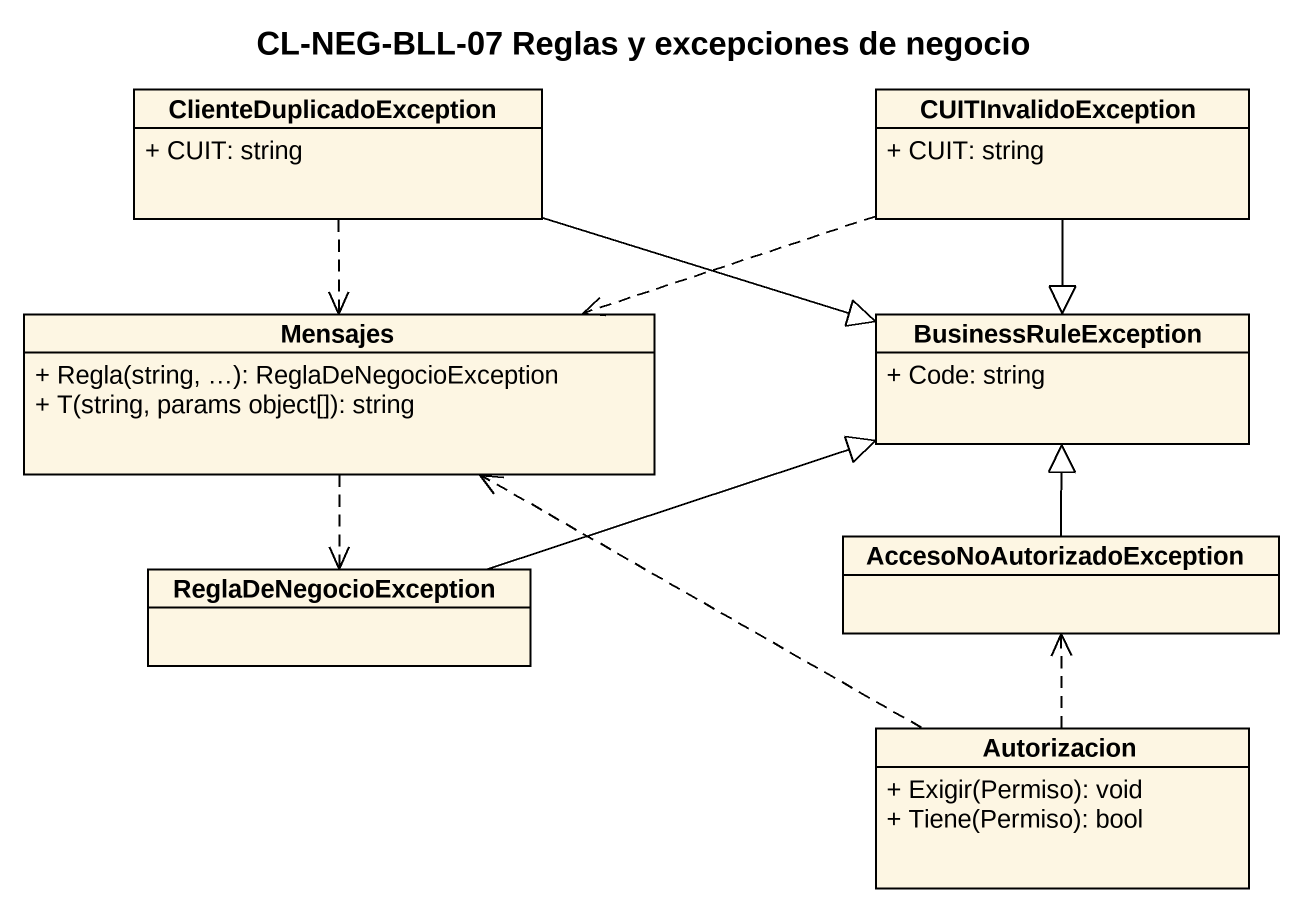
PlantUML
@startuml
title CL-NEG-BLL-07 Reglas y excepciones de negocio
hide circle
hide empty members
skinparam classAttributeIconSize 0
class ClienteDuplicadoException {
  + CUIT: string
}
class CUITInvalidoException {
  + CUIT: string
}
class Mensajes {
  + Regla(string, …): ReglaDeNegocioException
  + T(string, params object[]): string
}
class BusinessRuleException {
  + Code: string
}
class ReglaDeNegocioException
class AccesoNoAutorizadoException
class Autorizacion {
  + Exigir(Permiso): void
  + Tiene(Permiso): bool
}
ClienteDuplicadoException ..> Mensajes
ClienteDuplicadoException -right-|> BusinessRuleException
CUITInvalidoException .left.> Mensajes
CUITInvalidoException --|> BusinessRuleException
Mensajes ..> ReglaDeNegocioException
ReglaDeNegocioException -right-|> BusinessRuleException
AccesoNoAutorizadoException -up-|> BusinessRuleException
Autorizacion .left.> Mensajes
Autorizacion .up.> AccesoNoAutorizadoException
@enduml
